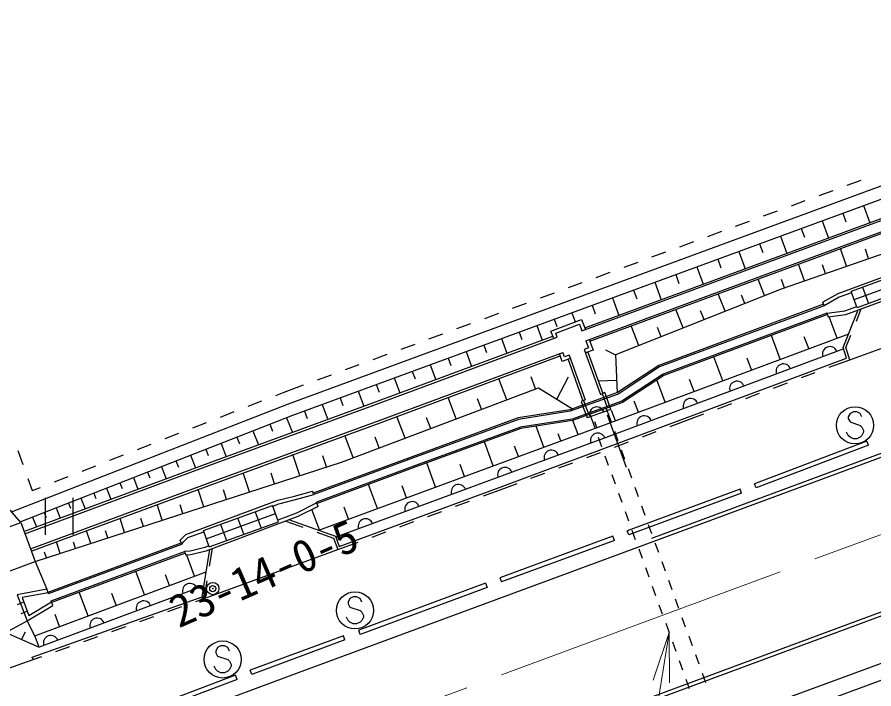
# Model space of a CAD drawing. Units: millimetres, scale not verified. Extents: x 40000 to 680000, y 20000 to 380000.
# Drawn here: x 75548 to 110160, y 255386 to 282532 of the extents above; entities that cross this region are included whole.
import ezdxf
from ezdxf.enums import TextEntityAlignment as Align

# ---------------------------------------------------------------- set-up
doc = ezdxf.new("R2010")
doc.units = ezdxf.units.MM
doc.header["$LTSCALE"] = 1000
doc.header["$PDMODE"] = 32
doc.header["$PDSIZE"] = 500
doc.linetypes.add('CHAIN', pattern=[18.5, 12, -1.5, 3.5, -1.5])
for name, color, linetype, lineweight in [('M-BGD', 7, 'Continuous', 25), ('M-BGD-EXST', 7, 'Continuous', 25), ('M-BMK', 2, 'CHAIN', 13), ('M-BMK-SRVR', 3, 'Continuous', 25), ('M-STR-HTXT', 7, 'Continuous', 13), ('M-STR-STRC', 7, 'Continuous', 25)]:
    doc.layers.add(name, color=color, linetype=linetype, lineweight=lineweight)
doc.styles.add('ＭＳ ゴシック', font='')
doc.styles.get('ＭＳ ゴシック').set_extended_font_data('MS Gothic')

# ---------------------------------------------------------------- blocks, each defined once
blk = doc.blocks.new('open_arrow')
at = {"color": 0, "linetype": 'Continuous', "lineweight": -2}
blk.add_lwpolyline([(7.5, 1.25), (0, 0), (7.5, -1.25)], dxfattribs=at)

msp = doc.modelspace()

# ---------------------------------------------------------------- linework, layer by layer
at = {"layer": 'M-BGD'}
for p, q in [((86515, 266911), (115665, 277627)), ((86692, 266444), (115837, 277158)), ((107575, 273327), (118058, 277204)), ((107599, 273262), (118082, 277138)), ((107749, 272858), (118231, 276735)), ((107773, 272793), (118255, 276669)), ((109080, 275739), (109644, 275946)), ((107954, 275325), (108517, 275532)), ((106828, 274911), (107391, 275118)), ((109738, 274916), (109993, 274222)), ((105702, 274497), (106265, 274704)), ((108901, 274608), (109030, 274259)), ((104575, 274083), (105138, 274290)), ((106431, 271554), (114020, 274195)), ((108065, 274301), (108321, 273603)), ((103449, 273669), (104012, 273876)), ((107224, 273992), (107353, 273642)), ((102323, 273255), (102886, 273462)), ((106384, 273683), (106642, 272983)), ((98368, 269852), (107599, 273262)), ((98484, 269970), (107575, 273327)), ((105541, 273373), (105670, 273021)), ((109055, 272467), (108808, 273176)), ((109946, 272777), (109817, 273149)), ((98519, 269450), (107749, 272858)), ((98684, 269436), (107773, 272793)), ((101196, 272841), (101759, 273048)), ((103851, 272752), (103981, 272399)), ((104698, 273063), (104956, 272360)), ((100070, 272427), (100633, 272634)), ((103005, 272441), (103264, 271735)), ((107355, 271876), (107119, 272551)), ((108205, 272171), (108082, 272526)), ((111568, 272403), (108699, 271350)), ((98944, 272013), (99507, 272220)), ((102156, 272128), (102286, 271774)), ((111098, 272126), (109242, 271448)), ((97817, 271599), (98381, 271806)), ((101306, 271816), (101567, 271108)), ((105744, 271281), (105479, 271946)), ((106543, 271593), (106426, 271931)), ((109362, 271119), (111218, 271797)), ((96691, 271185), (97254, 271392)), ((99740, 268893), (106431, 271554)), ((100454, 271503), (100585, 271148)), ((109261, 271396), (108762, 271214)), ((109029, 270515), (111864, 271554)), ((109482, 270790), (109242, 271448)), ((111338, 271469), (109482, 270790)), ((109706, 271617), (109946, 270960)), ((99602, 271189), (99863, 270479)), ((104148, 270646), (103868, 271351)), ((104946, 270963), (104814, 271296)), ((108699, 271350), (108097, 271012)), ((108762, 271214), (108149, 270869)), ((95565, 270771), (96128, 270978)), ((98779, 270887), (98905, 270544)), ((108129, 270926), (101470, 268451)), ((108149, 270869), (101497, 268397)), ((102457, 269974), (102160, 270720)), ((108149, 270869), (108097, 271012)), ((108925, 269183), (109526, 270697)), ((108993, 270662), (109466, 270835)), ((109452, 270240), (109652, 270743)), ((94438, 270357), (95002, 270564)), ((97248, 270324), (97357, 270030)), ((97956, 270584), (98091, 270216)), ((108261, 270569), (101643, 268110)), ((108282, 270513), (101670, 268056)), ((103303, 270310), (103162, 270662)), ((108261, 270569), (108993, 270662)), ((108261, 270569), (108315, 270425)), ((108315, 270425), (109029, 270515)), ((108676, 269562), (108354, 270427)), ((93312, 269943), (93875, 270150)), ((96541, 270064), (96758, 269475)), ((97114, 269846), (98354, 270315)), ((97306, 269759), (98267, 270122)), ((98267, 270122), (98368, 269852)), ((98354, 270315), (98509, 269904)), ((100666, 269262), (100352, 270052)), ((101562, 269618), (101413, 269991)), ((109183, 268687), (112925, 270049)), ((89918, 266939), (97192, 269636)), ((92186, 269529), (92749, 269736)), ((95829, 269802), (95938, 269506)), ((97227, 269542), (97114, 269846)), ((97367, 269594), (97306, 269759)), ((97332, 269688), (97334, 269688)), ((99274, 266053), (109145, 269737)), ((106381, 268706), (106020, 269672)), ((109031, 269179), (109231, 269682)), ((89952, 266845), (97368, 269595)), ((91060, 269115), (91623, 269322)), ((95116, 269541), (95335, 268947)), ((98519, 269450), (98625, 269166)), ((98660, 269502), (98819, 269078)), ((107529, 269134), (107350, 269612)), ((90177, 266235), (97594, 268985)), ((93683, 269014), (93902, 268416)), ((94400, 269277), (94509, 268978)), ((97659, 268808), (97594, 268985)), ((98625, 269166), (98455, 269103)), ((98455, 269103), (99110, 267287)), ((98819, 269078), (98506, 268962)), ((98600, 268996), (99204, 267321)), ((99740, 268869), (99330, 269072)), ((108942, 269128), (99448, 265584)), ((101195, 261482), (121992, 269196)), ((101247, 261341), (122044, 269056)), ((109059, 268748), (108925, 269183)), ((109183, 268687), (109031, 269179)), ((89933, 268701), (90496, 268908)), ((90212, 266141), (97488, 268839)), ((92961, 268748), (93071, 268447)), ((97571, 268615), (97453, 268933)), ((97896, 268736), (97571, 268615)), ((97628, 268891), (97629, 268891)), ((97845, 268877), (97659, 268808)), ((97803, 268701), (98406, 267027)), ((97845, 268877), (98500, 267061)), ((99796, 267352), (99740, 268893)), ((102434, 266286), (109059, 268748)), ((104060, 267839), (103698, 268809)), ((105221, 268272), (105040, 268756)), ((108356, 268380), (109183, 268687)), ((88807, 268287), (89370, 268494)), ((92239, 268483), (92460, 267881)), ((101470, 268451), (99805, 267356)), ((101497, 268397), (99832, 267301)), ((87681, 267873), (88244, 268080)), ((90786, 267949), (91009, 267343)), ((91513, 268216), (91624, 267913)), ((95332, 267069), (95011, 267921)), ((96496, 267508), (96313, 267993)), ((97353, 267097), (97821, 267995)), ((101643, 268110), (99976, 267013)), ((101670, 268056), (100003, 266959)), ((107232, 267962), (107794, 268171)), ((86337, 267379), (87118, 267666)), ((90056, 267680), (90168, 267376)), ((99778, 267849), (99023, 267821)), ((101732, 266971), (101395, 267875)), ((102896, 267405), (102715, 267890)), ((106107, 267544), (106669, 267753)), ((85995, 267245), (86337, 267379)), ((88653, 264553), (96615, 267553)), ((89326, 267412), (89550, 266804)), ((96615, 267553), (97990, 266702)), ((99805, 267356), (97876, 266660)), ((99832, 267301), (97891, 266602)), ((99110, 267287), (99186, 267315)), ((99297, 267356), (99186, 267315)), ((99186, 267315), (99245, 267154)), ((99353, 267193), (99297, 267356)), ((104982, 267126), (105544, 267335)), ((75326, 262535), (86515, 266911)), ((83006, 264406), (89918, 266939)), ((84877, 266808), (85436, 267026)), ((87871, 266877), (88094, 266270)), ((88599, 267145), (88710, 266841)), ((93289, 266300), (92964, 267162)), ((94310, 266685), (94150, 267110)), ((99976, 267013), (97971, 266291)), ((100003, 266959), (97986, 266232)), ((98431, 267035), (98337, 267001)), ((98337, 267001), (98394, 266847)), ((98431, 267035), (98500, 267061)), ((98431, 267035), (98488, 266881)), ((98488, 266881), (98641, 266468)), ((99398, 266741), (99245, 267154)), ((99496, 266777), (99353, 267193)), ((100647, 266566), (100479, 267018)), ((103857, 266708), (104419, 266917)), ((83041, 264313), (89952, 266845)), ((83760, 266371), (84318, 266589)), ((87151, 266612), (87261, 266312)), ((97876, 266660), (95788, 266333)), ((97891, 266602), (95803, 266275)), ((98547, 266434), (98394, 266847)), ((99529, 266682), (98581, 266341)), ((99346, 266722), (99545, 266171)), ((99529, 266682), (99496, 266777)), ((99717, 266218), (99560, 266631)), ((75668, 262132), (86692, 266444)), ((83266, 263703), (90177, 266235)), ((86433, 266342), (86666, 265747)), ((91220, 265521), (90892, 266393)), ((95788, 266333), (91507, 264768)), ((95803, 266275), (91527, 264712)), ((92255, 265910), (92092, 266341)), ((95172, 263579), (102434, 266286)), ((97971, 266291), (95884, 265963)), ((97986, 266232), (95899, 265905)), ((98208, 265660), (97995, 266236)), ((98547, 266434), (98581, 266340)), ((98687, 266485), (98887, 265933)), ((98974, 265942), (98891, 266176)), ((100163, 264327), (99394, 266440)), ((101930, 265991), (102469, 266192)), ((102469, 266192), (103295, 266499)), ((82642, 265934), (83201, 266152)), ((83300, 263609), (90212, 266141)), ((85754, 266077), (85865, 265794)), ((87733, 261796), (99274, 266053)), ((95884, 265963), (91638, 264411)), ((95899, 265905), (91658, 264355)), ((96826, 265150), (96512, 266001)), ((81524, 265497), (82083, 265715)), ((84430, 265559), (84535, 265290)), ((85075, 265811), (85296, 265245)), ((99448, 265584), (88424, 261518)), ((89126, 264731), (88791, 265621)), ((90173, 265126), (90009, 265562)), ((97517, 265405), (97410, 265693)), ((99023, 265557), (99160, 265181)), ((99682, 265795), (99818, 265419)), ((100806, 265572), (101368, 265782)), ((80407, 265059), (80966, 265278)), ((83784, 265306), (83994, 264768)), ((94783, 264396), (94425, 265366)), ((95804, 264773), (95647, 265199)), ((99681, 265153), (100243, 265363)), ((75582, 265023), (75780, 264457)), ((79289, 264622), (79848, 264841)), ((82554, 264825), (82755, 264313)), ((83169, 265066), (83269, 264810)), ((134023, 265050), (83658, 246595)), ((84373, 246151), (135134, 264808)), ((86964, 264005), (86690, 264851)), ((88049, 264357), (87902, 264809)), ((98557, 264734), (99119, 264943)), ((99296, 264805), (99432, 264429)), ((99954, 265043), (100091, 264667)), ((81965, 264595), (82061, 264349)), ((82533, 262566), (88653, 264553)), ((91507, 264768), (87512, 263293)), ((91527, 264712), (87533, 263237)), ((92455, 263537), (92094, 264514)), ((93619, 263967), (93440, 264452)), ((97432, 264315), (97995, 264524)), ((75824, 261745), (83006, 264406)), ((75859, 261651), (83041, 264313)), ((78172, 264185), (78731, 264404)), ((80810, 264143), (80902, 263908)), ((81375, 264364), (81567, 263873)), ((84934, 263345), (84684, 264116)), ((85949, 263675), (85812, 264098)), ((91638, 264411), (87644, 262937)), ((91658, 264355), (87664, 262881)), ((96308, 263895), (96870, 264105)), ((100227, 264291), (100363, 263915)), ((75979, 263891), (76153, 263396)), ((77054, 263748), (77613, 263967)), ((80244, 263922), (80429, 263451)), ((99568, 264053), (99705, 263677)), ((76083, 261041), (83266, 263703)), ((76118, 260947), (83300, 263609)), ((76153, 263396), (76495, 263530)), ((79160, 263498), (79337, 263046)), ((79702, 263710), (79791, 263484)), ((83085, 262745), (82858, 263445)), ((84010, 263045), (83884, 263430)), ((88562, 261140), (95172, 263579)), ((90110, 262672), (89749, 263650)), ((91282, 263105), (91102, 263593)), ((94388, 263183), (95207, 263485)), ((95207, 263485), (95746, 263686)), ((100499, 263539), (100636, 263163)), ((76676, 263105), (76676, 261605)), ((77816, 261605), (77816, 263105)), ((78121, 263092), (78290, 262658)), ((78641, 263295), (78725, 263078)), ((86079, 263005), (86750, 263180)), ((86750, 263180), (87481, 263378)), ((86788, 263035), (87533, 263237)), ((87533, 263237), (87481, 263378)), ((99841, 263301), (99977, 262925)), ((75692, 262104), (75023, 262892)), ((77622, 262897), (77704, 262689)), ((81405, 262199), (81200, 262830)), ((82245, 262472), (82131, 262822)), ((82368, 261630), (86079, 263005)), ((83072, 261781), (85863, 262797)), ((86103, 262139), (85863, 262797)), ((85873, 262769), (86124, 262862)), ((86124, 262862), (86788, 263035)), ((87656, 262904), (86828, 262487)), ((87708, 262762), (86889, 262349)), ((87708, 262762), (87644, 262937)), ((88936, 262239), (88756, 262728)), ((93262, 262768), (93825, 262975)), ((100772, 262787), (100908, 262410)), ((76271, 260529), (82533, 262566)), ((76646, 262515), (76724, 262316)), ((77124, 262702), (77286, 262286)), ((83191, 261452), (85983, 262468)), ((85165, 262543), (85405, 261885)), ((86828, 262487), (86079, 262205)), ((87763, 261807), (87457, 262636)), ((92136, 262352), (92699, 262560)), ((100113, 262549), (100250, 262173)), ((74097, 261517), (75692, 262104)), ((75692, 262104), (76271, 260529)), ((76168, 262328), (76324, 261930)), ((79890, 261706), (79704, 262276)), ((80647, 261952), (80545, 262268)), ((86889, 262349), (83176, 260954)), ((83311, 261123), (86103, 262139)), ((83770, 262035), (84009, 261377)), ((84707, 261631), (84468, 262289)), ((86406, 262168), (87088, 261922)), ((86551, 262222), (88412, 261551)), ((91010, 261937), (91573, 262145)), ((101044, 262034), (101181, 261658)), ((78522, 261261), (78354, 261776)), ((79206, 261484), (79113, 261769)), ((82450, 261501), (83088, 261737)), ((83311, 261123), (83072, 261781)), ((87652, 261718), (88334, 261472)), ((89885, 261522), (90447, 261729)), ((100386, 261797), (100522, 261420)), ((82134, 261395), (82160, 261427)), ((82195, 261231), (82134, 261395)), ((82160, 261427), (82368, 261630)), ((82195, 261231), (82271, 261326)), ((82271, 261326), (82450, 261501)), ((86911, 256047), (101247, 261341)), ((88334, 261472), (88502, 261012)), ((88412, 261551), (88562, 261140)), ((76796, 259297), (82174, 261287)), ((76817, 259241), (82195, 261231)), ((77287, 260860), (77136, 261324)), ((77904, 261060), (77820, 261318)), ((83132, 261098), (82542, 260957)), ((83021, 259108), (83332, 261013)), ((83110, 259034), (88502, 261012)), ((83298, 261160), (83132, 261098)), ((83323, 260340), (83440, 261053)), ((88502, 261012), (89322, 261314)), ((100659, 261044), (100795, 260668)), ((101317, 261282), (101453, 260906)), ((76729, 260678), (76654, 260911)), ((76928, 258940), (82306, 260931)), ((76949, 258884), (82327, 260875)), ((82542, 260957), (82306, 260931)), ((82306, 260931), (82360, 260786)), ((82567, 260809), (82360, 260786)), ((82718, 259946), (82402, 260791)), ((83176, 260954), (82567, 260809)), ((74675, 259943), (76271, 260529)), ((76271, 260529), (76753, 259414)), ((100931, 260292), (101067, 259916)), ((101589, 260530), (101726, 260154)), ((76268, 257535), (83186, 260122)), ((80692, 259189), (80337, 260138)), ((81705, 259568), (81547, 259990)), ((99426, 254416), (114748, 260084)), ((99478, 254275), (114800, 259943)), ((83110, 259034), (83226, 259747)), ((101862, 259778), (101998, 259402)), ((76753, 259414), (75548, 259189)), ((76805, 259271), (75752, 259075)), ((83093, 259553), (76443, 257066)), ((76817, 259241), (76753, 259414)), ((78413, 258337), (78055, 259294)), ((101204, 259540), (101340, 259164)), ((75548, 259189), (75948, 258130)), ((75752, 259075), (76025, 258351)), ((76025, 258351), (76942, 258902)), ((76160, 256668), (83021, 259108)), ((76995, 258759), (76928, 258940)), ((79552, 258763), (79375, 259238)), ((82761, 258910), (83110, 259034)), ((102134, 259026), (102271, 258650)), ((75566, 258800), (75818, 258900)), ((75948, 258130), (76995, 258759)), ((81630, 258508), (82196, 258709)), ((101476, 258788), (101612, 258412)), ((75713, 258428), (75959, 258526)), ((77265, 257908), (77086, 258386)), ((80500, 258106), (81065, 258307)), ((102407, 258274), (102543, 257898)), ((75089, 257658), (75948, 258130)), ((76268, 257535), (75948, 258130)), ((79369, 257703), (79935, 257904)), ((101749, 258036), (101885, 257660)), ((75089, 257658), (76443, 257066)), ((75720, 257382), (75882, 257689)), ((76443, 257066), (76268, 257535)), ((102679, 257521), (102816, 257145)), ((78239, 257301), (78804, 257502)), ((102021, 257284), (102157, 256908)), ((77108, 256899), (77673, 257100)), ((75166, 256208), (76194, 256574)), ((76194, 256574), (76160, 256668)), ((76194, 256574), (76543, 256698)), ((102294, 256531), (102430, 256155)), ((102952, 256769), (103088, 256393)), ((75938, 251986), (86911, 256047)), ((103225, 256017), (103361, 255641)), ((102566, 255779), (102702, 255403))]:
    msp.add_line(p, q, dxfattribs=at)
for centre, start, end in [((108380, 268918), 20.4665, 200.4665), ((106506, 268218), 20.4665, 200.4665), ((104632, 267519), 20.4665, 200.4665), ((102758, 266820), 20.4665, 200.4665), ((98964, 266479), 19.8169, 199.8169), ((100885, 266121), 20.4665, 200.4665), ((99010, 265423), 20.2492, 200.2492), ((97134, 264731), 20.2492, 200.2492), ((95258, 264038), 20.2492, 200.2492), ((93381, 263346), 20.2492, 200.2492), ((91505, 262654), 20.2492, 200.2492), ((89628, 261962), 20.2492, 200.2492), ((82531, 259343), 20.4999, 200.4999), ((80658, 258642), 20.4999, 200.4999), ((78785, 257942), 20.4999, 200.4999), ((76911, 257242), 20.4999, 200.4999)]:
    msp.add_arc(centre, 300, start, end, dxfattribs=at)
at = {"layer": 'M-BGD-EXST'}
for p, q in [((109332, 266580), (109196, 266512)), ((109468, 266580), (109332, 266580)), ((109605, 266512), (109468, 266580)), ((109196, 266512), (109127, 266376)), ((109127, 266376), (109127, 266308)), ((109127, 266308), (109196, 266171)), ((109196, 266171), (109605, 266035)), ((109673, 266376), (109605, 266512)), ((109605, 266035), (109673, 265967)), ((109673, 265967), (109741, 265830)), ((109741, 265830), (109741, 265762)), ((109127, 265626), (109059, 265762)), ((109196, 265558), (109127, 265626)), ((109332, 265490), (109196, 265558)), ((109468, 265490), (109332, 265490)), ((109605, 265558), (109468, 265490)), ((109673, 265626), (109605, 265558)), ((109741, 265762), (109673, 265626)), ((88991, 259033), (88923, 258896)), ((89128, 259101), (88991, 259033)), ((89264, 259101), (89128, 259101)), ((89400, 259033), (89264, 259101)), ((89469, 258896), (89400, 259033)), ((88923, 258896), (88923, 258828)), ((88923, 258828), (88991, 258692)), ((88991, 258692), (89400, 258556)), ((89400, 258556), (89469, 258487)), ((88923, 258146), (88855, 258283)), ((89469, 258487), (89537, 258351)), ((89537, 258283), (89469, 258146)), ((89537, 258351), (89537, 258283)), ((88991, 258078), (88923, 258146)), ((89128, 258010), (88991, 258078)), ((89264, 258010), (89128, 258010)), ((89400, 258078), (89264, 258010)), ((89469, 258146), (89400, 258078)), ((83647, 257052), (83579, 256916)), ((83579, 256916), (83579, 256848)), ((83579, 256848), (83647, 256711)), ((83783, 257121), (83647, 257052)), ((83920, 257121), (83783, 257121)), ((84056, 257052), (83920, 257121)), ((84124, 256916), (84056, 257052)), ((83647, 256711), (84056, 256575)), ((84056, 256575), (84124, 256507)), ((84124, 256507), (84192, 256371)), ((83579, 256166), (83511, 256302)), ((83647, 256098), (83579, 256166)), ((84124, 256166), (84056, 256098)), ((84192, 256302), (84124, 256166)), ((84192, 256371), (84192, 256302)), ((83783, 256030), (83647, 256098)), ((83920, 256030), (83783, 256030)), ((84056, 256098), (83920, 256030))]:
    msp.add_line(p, q, dxfattribs=at)
for centre in [(109400, 266035), (89196, 258556), (83851, 256575)]:
    msp.add_circle(centre, 750, dxfattribs=at)
at = {"layer": 'M-BMK'}
msp.add_line((77769, 249533), (227461, 304914), dxfattribs=at)
at = {"layer": 'M-BMK-SRVR'}
for radius in [250, 125]:
    msp.add_circle((83451, 259437), radius, dxfattribs=at)
msp.add_point((83451, 259437), dxfattribs=at)
at = {"layer": 'M-STR-HTXT'}
msp.add_lwpolyline([(101885, 257660), (99778, 244512), (90198, 244512)], dxfattribs=at)
at = {"layer": 'M-STR-STRC'}
for p, q in [((109881, 265397), (105338, 263678)), ((109945, 265228), (105401, 263510)), ((109945, 265228), (109881, 265397)), ((104754, 263461), (100195, 261779)), ((104817, 263292), (104754, 263461)), ((105401, 263510), (105338, 263678)), ((104817, 263292), (100257, 261610)), ((100257, 261610), (100195, 261779)), ((99616, 261553), (95052, 259874)), ((99678, 261384), (95114, 259705)), ((99678, 261384), (99616, 261553)), ((94471, 259651), (89347, 257753)), ((94471, 259651), (94533, 259482)), ((95052, 259874), (95114, 259705)), ((94533, 259482), (89409, 257584)), ((88728, 257532), (84963, 256141)), ((88790, 257363), (88728, 257532)), ((89409, 257584), (89347, 257753)), ((88790, 257363), (85025, 255972)), ((85025, 255972), (84963, 256141)), ((84376, 255939), (79816, 254222)), ((84439, 255770), (84376, 255939)), ((84439, 255770), (79879, 254054))]:
    msp.add_line(p, q, dxfattribs=at)

# ---------------------------------------------------------------- block references
at = {"layer": 'M-STR-HTXT', "xscale": 267, "yscale": 267, "rotation": 260.9}
msp.add_blockref('open_arrow', (101885, 257660), dxfattribs=at)

# ---------------------------------------------------------------- texts
at = {"layer": 'M-BMK-SRVR', "style": 'ＭＳ ゴシック'}
msp.add_text('23-14-0-5', height=1320, rotation=23.703, dxfattribs=at).set_placement((82235, 257464), align=Align.BOTTOM_LEFT)

doc.saveas('drawing.dxf')
